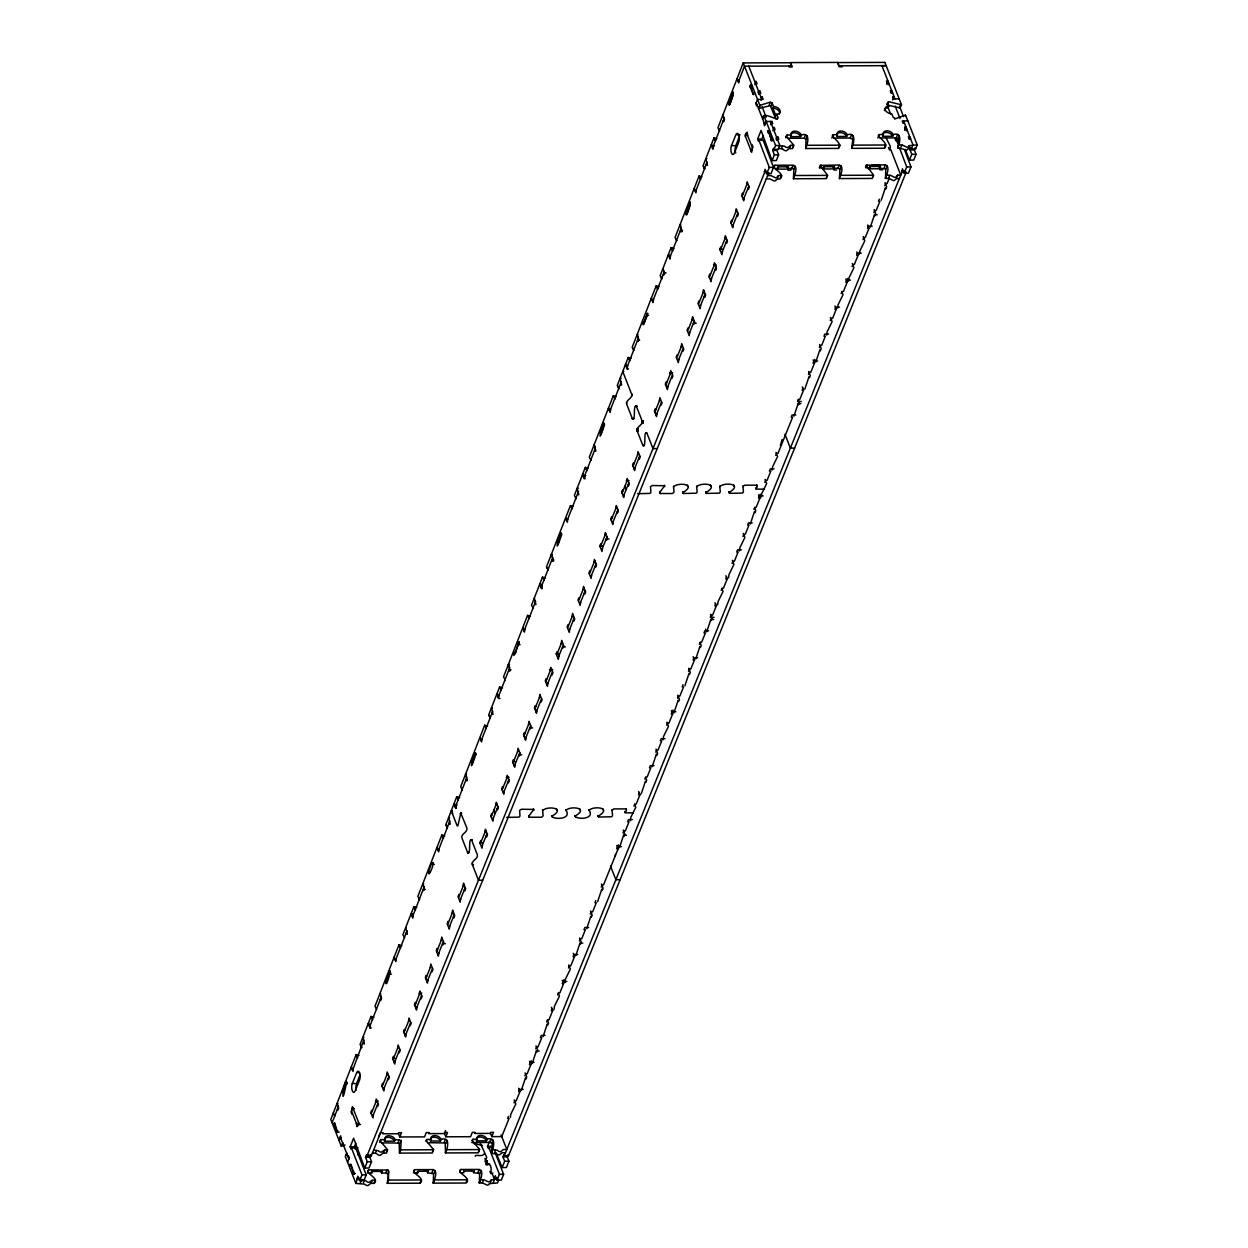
<?xml version="1.0" encoding="UTF-8"?>
<svg xmlns="http://www.w3.org/2000/svg" width="1248" height="1248" viewBox="0 0 1248 1248"><rect width="100%" height="100%" fill="white"/><g stroke="black" fill="none" stroke-linecap="round" stroke-linejoin="round"><path stroke-width="1.5" d="M506.626 817.409L519.106 817.112L519.995 815.974L519.605 810.389L521.492 809.234L533.754 809.437L528.809 816.176L529.183 817.206L541.554 817.253L543.13 815.88L542.584 809.89M542.708 810.545C546.874 805.646 566.764 807.846 551.959 816.098C552.677 819.796 572.879 819.764 565.718 809.796M565.843 810.451C570.024 805.553 589.898 807.768 575.094 816.005C575.812 819.718 596.014 819.686 588.853 809.718M598.057 815.506L598.868 817.034L611.645 816.769L612.55 815.63L611.988 809.624M588.978 810.373C593.065 805.646 613.174 807.44 598.135 816.176M612.113 810.28L613.704 808.922L625.794 808.876L626.527 809.734L625.326 812.791L633.235 812.885M637.51 493.693L649.974 493.397L650.879 492.258L650.489 486.673L652.361 485.519L664.622 485.737L659.693 492.476L660.052 493.506L672.438 493.537L674.014 492.18L673.468 486.174M682.672 491.977L683.467 493.506L696.259 493.225L697.148 492.086L696.602 486.08M673.577 486.829C677.68 482.102 697.772 483.896 682.75 492.632M705.806 491.884L706.602 493.412L719.394 493.147L720.283 492.008L719.737 486.002M696.727 486.751C700.814 482.024 720.907 483.803 705.884 492.554M728.941 491.806L729.752 493.334L742.529 493.054L743.434 491.915L742.872 485.924M719.862 486.658C723.949 481.931 744.042 483.725 729.019 492.476M742.997 486.58L744.588 485.207L756.678 485.16L757.396 486.034L756.21 489.076L764.119 489.169M482.711 880.214L478.468 880.23L472.399 864.739C470.917 860.449 478.795 858.889 477.298 854.615L471.682 840.247C467.844 837.221 471.401 855.442 467.563 852.415L461.932 838.048C460.434 833.773 468.343 832.198 466.846 827.923L460.777 813.088L457.891 825.926M657.228 448.594L652.969 448.609L646.901 433.118C643.079 429.983 646.62 448.391 642.798 445.302L637.166 430.934C635.669 426.66 643.578 425.084 642.08 420.794L636.449 406.442C632.611 403.4 636.168 421.637 632.33 418.61L626.714 404.243C625.217 399.968 633.095 398.393 631.613 394.118L622.752 371.483L623.813 371.483M626.574 403.759L626.574 402.542M615.311 856.066L615.311 854.318M643.126 422.978L643.141 420.794L642.08 420.794M388.846 1171.264L387.27 1183.322L420.124 1183.198C426.364 1177.987 409.406 1172.621 414.757 1169.657L433.181 1169.594C438.266 1170.889 434.554 1179.516 433.274 1183.151L466.144 1183.026C472.368 1177.816 455.411 1172.449 460.777 1169.485L479.201 1169.423C484.286 1170.718 480.574 1179.344 479.294 1182.979L482.726 1183.01L487.157 1185.163A3.089 2.028 22 0 0 489.247 1183.681L497.531 1182.917L498.592 1180.28M421.434 1179.953L388.58 1180.078L388.3 1170.078L368.753 1169.828C363.402 1172.808 380.297 1178.065 374.119 1183.369L370.718 1183.432L367.988 1185.6A3.089 2.028 22 0 1 364.744 1184.134L355.883 1183.432L345.259 1156.35L346.991 1153.152L346.008 1155.586M399.422 1152.793L399.204 1143.106L381.498 1142.84M400.717 1149.548L401.123 1140.454L395.132 1139.564A5.398 3.557 22 0 0 388.658 1135.711A5.398 3.557 22 0 0 385.211 1139.596L384.556 1141.218L394.477 1141.187L395.132 1139.564M433.243 1183.073L433.618 1173.728L427.627 1172.839A5.398 3.557 22 0 0 425.1 1170.109M478.499 1151.686L479.482 1149.268L478.358 1152.809L445.489 1152.934L445.208 1142.934L427.518 1142.684M441.152 1139.393L440.497 1141.015L430.576 1141.046L431.028 1138.675A5.398 3.557 22 0 1 435.162 1135.571A5.398 3.557 22 0 1 441.137 1139.393C450.481 1136.21 447.751 1148.051 445.489 1152.934M479.294 1182.979L479.638 1173.557L473.632 1172.683A5.398 3.557 22 0 0 471.12 1169.953M505.502 1152.715L502.117 1152.778L499.372 1154.946A3.089 2.028 22 0 1 496.127 1153.48C485.831 1155.492 496.47 1143.901 490.105 1142.45L471.682 1142.513M487.157 1139.221L486.502 1140.844L476.596 1140.875L477.251 1139.268A5.398 3.557 22 0 1 479.747 1135.462A5.398 3.557 22 0 1 486.205 1137.755A5.429 3.557 22 0 1 487.157 1139.221C496.486 1136.054 493.771 1147.879 491.509 1152.762M766.288 178.838L769.72 178.87L774.15 181.022A3.089 2.028 22 0 0 776.24 179.54L780.281 178.792C786.474 173.488 769.564 168.23 774.914 165.251L793.322 165.188C798.408 166.483 794.695 175.11 793.432 178.745L826.285 178.62L827.596 175.375L794.742 175.5M801.294 134.987L800.639 136.609L790.717 136.64L791.372 135.018A5.398 3.557 22 0 1 794.82 131.134A5.398 3.557 22 0 1 801.294 134.987C810.623 131.804 807.908 143.645 805.646 148.528L838.516 148.403C844.865 142.522 823.04 133.068 837.392 134.862A5.398 3.557 22 0 1 840.84 130.978A5.398 3.557 22 0 1 847.314 134.815C856.643 131.633 853.913 143.473 851.651 148.356L884.52 148.231C890.994 142.241 869.014 132.943 883.412 134.69A5.398 3.557 22 0 1 886.844 130.806A5.398 3.557 22 0 1 893.318 134.644C901.025 131.898 900.338 139.729 898.95 144.877C894.863 149.869 903.24 147.607 905.533 150.368A3.089 2.028 22 0 0 907.624 148.886L911.664 148.138M827.518 175.219L820.061 165.407L839.342 165.017C844.428 166.312 840.715 174.938 839.436 178.573L872.305 178.448L873.616 175.219L840.746 175.328M853.242 136.313L851.651 148.356M899.449 178.355L895.409 179.104A3.089 2.028 22 0 1 893.318 180.586L888.888 178.433L885.456 178.402L885.799 168.979L879.793 168.106A5.398 3.557 22 0 0 877.282 165.376M872.446 177.325L873.428 174.892L866.065 165.235L885.362 164.845C890.448 166.14 886.735 174.767 885.456 178.402M899.262 136.141L897.64 148.106M781.295 445.224L780.515 445.224L782.09 439.577M347.24 1083.904C344.62 1070.425 339.456 1118.941 346.554 1082.39L342.982 1091.548L343.637 1093.17M472.337 862.774L472.399 864.739L473.46 864.739M638.227 428.75L637.042 429.234M631.675 396.084L632.143 394.103M385.835 981.755C385.804 992.722 395.741 952.084 385.835 981.755L387.254 981.755M475.8 754.588C475.769 743.683 465.988 784.243 475.8 754.588L475.207 752.809M561.553 534.924C561.553 524.02 551.694 564.58 561.553 534.924L560.898 533.27M604.422 425.084C604.406 414.227 594.656 454.662 604.422 425.084L603.736 423.509M644.467 322.764L643.063 322.78L643.718 324.402C655.824 291.455 634.499 345.244 647.291 315.26L646.636 313.622L647.696 313.622M685.932 212.94C685.885 223.891 695.869 183.316 685.932 212.94L686.587 214.562L690.16 205.421L689.504 203.783M728.801 103.116C728.692 114.083 738.91 73.336 728.801 103.116L729.456 104.738L733.028 95.581L732.373 93.959M359.003 1055.496L356.07 1054.7L330.782 1119.472L341.234 1146.085L345.025 1144.993M361.358 1046.62L361.795 1047.712L360.048 1044.498L370.999 1016.465L373.932 1017.26M376.615 1009.492L374.977 1006.262L398.939 944.861L401.872 945.672M404.664 937.872L402.917 934.674L413.868 906.625L416.801 907.436M418.922 898.014L419.593 899.636L417.846 896.438L441.808 835.052L444.74 835.848M447.424 828.079L445.786 824.85L456.721 796.817L459.67 797.628M462.353 789.844L460.715 786.614L484.676 725.228L487.609 726.04M490.402 718.24L488.654 715.026L499.59 686.993L502.538 687.804M505.206 680.02L503.568 676.79L527.545 615.389L530.478 616.2M533.27 608.416L531.523 605.202L542.459 577.169L545.407 577.964M548.184 570.18L546.452 566.966L570.414 505.58L573.347 506.392M576.03 498.623L574.392 495.394L585.328 467.345L588.26 468.156M590.944 460.387L589.306 457.158L613.283 395.756L616.216 396.552M617.9 386.053L619.008 388.768L617.261 385.554L628.196 357.521L631.145 358.316M633.812 350.548L632.174 347.318L656.152 285.917L659.084 286.728M661.877 278.944L660.13 275.73L671.065 247.681L674.014 248.492M676.135 239.07L676.79 240.708L675.059 237.494L699.02 176.093L701.953 176.904M703.638 166.39L704.746 169.104L702.998 165.89L713.95 137.857L716.882 138.668M719.566 130.884L717.928 127.655L743.2 62.915L790.405 62.743L791.731 66.004L744.51 66.175L743.2 62.915M390.484 972.551L389.423 972.566L385.85 981.708L386.506 983.346M332.093 1122.748L338.286 1106.898L336.96 1103.638L338.005 1103.684M369.533 1026.839L381.155 997.074L379.829 993.814M407.051 930.727L395.444 960.461L394.118 957.2L395.866 961.6L396.287 958.324M412.402 916.999L424.024 887.25L422.698 883.99L423.743 884.021M429.374 873.522C434.928 865.223 433.586 854.474 428.719 871.9C430.669 876.658 426.457 870.917 430.123 871.931M449.92 820.919L438.313 850.652L436.987 847.392L438.734 851.776L439.156 848.484M455.27 807.191L466.861 777.488L465.551 774.228L466.612 774.197M492.773 711.095L481.151 740.875L479.84 737.615L481.603 741.936L482.024 738.66M498.139 697.367L509.761 667.602L508.435 664.342L509.496 664.357M515.112 653.874C526.36 620.506 510.557 667.446 514.457 652.252L515.861 652.267M535.657 601.271L524.051 630.989L522.725 627.744L524.472 632.112L524.893 628.82M541.008 587.543L552.63 557.778L551.304 554.518L552.365 554.533M578.51 491.447L566.92 521.165L565.594 517.904L567.341 522.272L567.762 518.996M583.877 477.719L595.468 448.016L594.142 444.756L595.78 451.246M621.379 381.623L609.757 411.403L608.447 408.143L610.225 412.448L610.631 409.157M626.746 367.895L638.368 338.13L637.042 334.87L638.102 334.87M664.264 271.783L652.657 301.517L651.331 298.272L653.094 302.609L653.5 299.333M669.614 258.055L681.236 228.29L679.91 225.046L680.971 225.046M707.132 161.959L695.526 191.693L694.2 188.432L695.963 192.785L696.384 189.509M712.483 148.231L724.105 118.466L722.779 115.206L724.542 119.558L723.684 121.758L723.247 120.666M682.235 231.582L680.815 231.582L681.673 229.398L679.91 225.046M364.447 1043.874L362.84 1037.338L363.901 1037.338M371.374 1027.946L369.97 1027.962L370.375 1024.67M380.874 993.86L379.813 993.86L381.576 998.213L380.718 1000.397L380.281 999.32M407.332 934.05L405.725 927.467M422.682 884.036L424.445 888.373L423.587 890.573L423.15 889.481L425.272 889.481M450.2 824.21L448.594 817.658L449.654 817.674M456.409 808.283L456.128 805.007L457.189 805.007M467.173 780.733L465.551 774.197M493.069 714.386L491.462 707.834L492.523 707.85M499.996 698.459L498.576 698.459L498.997 695.183M510.042 670.909L508.42 664.373M535.938 604.547L534.331 598.01M542.147 588.635L541.866 585.343M553.613 561.07L552.209 561.085L553.067 558.886L551.304 554.533M578.807 494.723L577.2 488.186L578.261 488.186M585.031 478.795L584.735 475.519L585.796 475.519M621.676 384.883L620.069 378.347L621.13 378.347M628.602 368.971L627.182 368.971L627.604 365.68M637.042 334.87L638.804 339.222L637.946 341.422L637.51 340.33L639.631 340.314M662.938 268.523L664.7 272.86L663.842 275.059L663.406 273.983M707.429 165.22L705.806 158.699L706.867 158.683M714.418 146.016L713.341 146.032L712.936 149.308L711.173 144.971L712.015 144.955M750.079 86.97L750.422 85.004L750.032 86.798L753.386 94.661L750.734 85.348L751.811 85.348M334.168 1124.744L334.495 1122.779L334.105 1124.573L337.459 1132.435L334.823 1123.122M754.884 84.739L756.194 81.51L754.775 81.51M352.295 1083.514L356.663 1072.718A5.148 2.044 89.8 0 1 359.564 1072.812A5.148 2.044 89.8 0 1 359.549 1080.082L355.181 1090.877A5.148 2.044 89.8 0 1 352.295 1090.799A5.148 2.044 89.8 0 1 352.295 1083.514L355.134 1083.498M731.484 145.657L735.852 134.862A5.148 2.044 89.8 0 1 738.754 134.956A5.148 2.044 89.8 0 1 738.738 142.225L734.37 153.02A5.148 2.044 89.8 0 1 731.484 152.942A5.148 2.044 89.8 0 1 731.484 145.657L734.323 145.642M753.62 92.711L752.965 94.333L754.042 94.333M337.709 1130.485L337.054 1132.108L339.175 1132.108M360.188 1074.512L356.554 1083.498A5.148 2.044 89.8 0 0 356.304 1090.05M739.378 136.656L735.743 145.642A5.148 2.044 89.8 0 0 735.727 152.927M757.879 92.695L758.534 91.088L759.954 91.073L760.812 93.288L759.392 93.288M758.644 94.318L759.954 91.073M757.084 104.832L756.647 105.908L755.789 103.693L757.52 99.388L763.199 99.356L762.325 97.157L760.906 97.157M351.936 1109.8L352.373 1106.539L359.018 1123.481L358.145 1125.634L357.708 1124.526L360.532 1124.51M338.926 1140.173L340.673 1135.852L341.094 1139.143M352.81 1107.647L351.062 1111.952L351.92 1114.168L352.357 1113.091M745.446 136.516L747.193 132.194L747.614 135.486M761.015 100.386L762.325 97.157M739.253 79.669L738.832 82.945L737.069 78.608L738.395 81.869L744.51 66.175L759.845 105.3L758.534 108.545L770.234 105.659L775.882 118.997M759.252 107.687L760.235 105.253L770.422 102.102L772.169 103.007L773.557 106.517A5.398 3.557 22 0 1 780.031 110.354A5.398 3.557 22 0 1 776.599 114.239L775.944 115.861L772.902 108.139L773.557 106.517M341.234 1146.085L342.935 1142.809M341.624 1146.038L342.607 1143.62M356.398 1123.403L356.834 1126.679L358.582 1122.373M751.655 145.798L752.092 144.721L752.965 146.921L751.218 151.242M776.599 114.239C783.26 126.157 761.452 108.545 762.871 118.825M763.308 118.03L763.963 116.407M769.111 105.331L770.25 102.508M764.01 122.507L764.447 125.783L766.178 121.477L771.857 121.446L772.715 123.661L771.295 123.661M355.883 1183.432L357.911 1176.209L359.642 1180.624L363.901 1180.608L366.226 1174.852L355.696 1147.973L351.452 1147.988L351.016 1149.065L350.142 1146.85L353.636 1138.223L364.744 1168.05L368.987 1168.034L371.53 1161.732L369.798 1157.317L370.672 1155.149L366.428 1155.164L365.555 1157.333L367.286 1161.748L364.744 1168.05M773.76 166.764L770.999 173.706L766.756 173.722L769.298 167.419L773.557 167.404L763.152 140.182L758.909 140.197L758.472 141.274L757.598 139.074L761.093 130.432L772.06 160.602L776.303 160.586L778.643 154.814L776.911 150.4L772.652 150.415L774.384 154.83L772.06 160.602M771.124 106.033L772.262 103.194M348.02 1156.818L348.457 1155.742L349.331 1157.941L347.584 1162.262M355.696 1147.973L355.259 1149.049L354.401 1146.834L355.789 1143.386M763.246 135.611L761.857 139.058L757.598 139.074M355.618 1145.68L354.962 1147.302A5.398 3.557 22 0 1 357.973 1147.942M375.804 1102.218L376.256 1098.958L378.409 1104.48L377.536 1106.633L377.114 1105.541M395.21 1060.753L394.774 1064.014L392.605 1058.491L393.479 1056.338L393.916 1057.446M419.437 994.313L419.874 991.052L422.042 996.575L421.169 998.743L420.732 997.636M482.461 844.943L482.024 848.219L479.872 842.696L480.73 840.528L481.166 841.636M506.688 778.518L507.125 775.242L509.293 780.764L508.42 782.933L507.983 781.825M515.19 764.026L514.753 767.286L512.585 761.764L513.458 759.611L513.895 760.703M550.321 670.613L550.758 667.352L552.926 672.875L552.053 675.028L551.616 673.92M558.808 656.12L558.371 659.381L556.218 653.858L557.092 651.706L557.513 652.798M602.441 548.215L602.004 551.476L599.836 545.953L600.709 543.8L601.146 544.908M626.668 481.775L627.104 478.514L629.273 484.037L628.399 486.19L627.962 485.098M670.285 373.87L670.738 370.609L672.89 376.132L672.017 378.3L671.596 377.192M713.918 265.98L714.355 262.704L716.524 268.226L715.65 270.395L715.213 269.287M722.42 251.488L721.968 254.748L719.815 249.226L720.689 247.057L721.11 248.165M770.546 124.691L771.857 121.446M371.233 1113.544L376.678 1100.065M382.138 1086.571L387.598 1073.093M393.042 1059.599L398.502 1046.105M403.946 1032.626L409.406 1019.132M414.851 1005.654L420.311 992.16M425.771 978.666L431.215 965.188M436.675 951.694L442.12 938.215M447.58 924.721L453.024 911.227M458.484 897.749L463.944 884.255M480.293 843.788L485.753 830.31M491.197 816.816L496.657 803.322M502.117 789.844L507.562 776.35M513.022 762.871L518.466 749.377M523.926 735.883L529.37 722.405M534.83 708.911L540.29 695.432M545.735 681.938L551.195 668.444M556.639 654.966L562.099 641.472M567.544 627.994L573.004 614.5M578.464 601.006L583.908 587.527M589.368 574.033L594.812 560.555M600.272 547.061L605.717 533.567M611.177 520.088L616.637 506.594M622.081 493.116L627.541 479.622M632.986 466.128L638.446 452.65M654.81 412.183L660.254 398.689M665.714 385.211L671.159 371.717M676.619 358.223L682.063 344.744M687.523 331.25L692.983 317.772M698.428 304.278L703.888 290.784M709.332 277.306L714.792 263.812M720.252 250.333L725.696 236.839M731.156 223.345L736.601 209.867M742.061 196.373L747.505 182.894M350.392 1166.162C348.145 1155.508 359.33 1190.436 351.047 1164.54M768.128 132.99C765.523 121.181 777.192 157.778 768.784 131.383L769.844 131.368M372.528 1116.866L377.988 1103.372M383.432 1089.894L388.892 1076.4M394.337 1062.906L399.797 1049.428M405.257 1035.934L410.701 1022.455M416.161 1008.961L421.606 995.467M427.066 981.989L432.51 968.495M437.97 955.016L443.43 941.522M448.874 928.028L454.334 914.55M459.779 901.056L465.239 887.578M481.603 847.111L487.048 833.617M492.508 820.139L497.952 806.645M503.412 793.151L508.856 779.672M514.316 766.178L519.776 752.684M525.221 739.206L530.681 725.712M536.125 712.234L541.585 698.74M547.03 685.246L552.49 671.767M557.95 658.273L563.394 644.795M568.854 631.301L574.298 617.807M579.758 604.328L585.203 590.834M590.663 577.356L596.123 563.862M601.567 550.368L607.027 536.89M612.472 523.396L617.932 509.917M623.376 496.423L628.836 482.929M634.296 469.451L639.74 455.957M656.105 415.49L661.549 402.012M667.009 388.518L672.469 375.024M677.914 361.546L683.374 348.052M688.818 334.573L694.278 321.079M699.722 307.585L705.182 294.107M710.642 280.613L716.087 267.134M721.547 253.64L726.991 240.146M732.451 226.668L737.896 213.174M743.356 199.696L748.816 186.202M357.989 1155.04L358.644 1153.417M777.239 119.184L777.722 117.967M772.918 130.759L774.228 127.53L772.808 127.53M353.933 1171.919L353.278 1173.526L355.415 1173.526M771.014 140.353L771.67 138.746M768.83 172.552L371.108 1156.256L366.85 1156.272L764.587 172.567L765.024 169.291L766.756 173.722M772.652 150.415L773.526 148.262L773.963 149.354L778.222 149.339L779.813 145.392L770.437 121.462M776.677 140.338L777.988 137.108L776.568 137.108L776.006 139.105M773.963 149.354L775.57 145.408L763.87 115.549M359.642 1180.624L361.982 1174.867L351.452 1147.988M378.534 1137.037L379.704 1134.167M360.126 1183.416L361.717 1179.454M785.663 137.358L785.975 136.547M363.433 1182.589L364.416 1180.171L366.038 1180.904A3.089 2.028 22 0 0 369.299 1182.355L372.029 1180.187L375.43 1180.124M372.341 1153.199L375.336 1153.199L376.303 1150.765M778.502 148.621L781.498 148.621L782.48 146.188M367.442 1173.073L368.581 1170.234M379.813 1142.45L380.968 1139.611L385.211 1139.596M773.776 168.09L774.914 165.251M785.99 137.873L787.129 135.034L791.372 135.018M368.862 1173.058L371.686 1173.058L372.341 1171.435A5.398 3.557 22 0 1 372.169 1170.796M775.024 168.48L777.847 168.48L778.502 166.858A5.413 3.557 22 0 1 778.331 166.218M371.124 1183.369L372.107 1180.951M383.666 1152.356L384.649 1149.923L387.644 1149.907L386.334 1153.152L382.949 1153.214L380.203 1155.383A3.089 2.028 22 0 1 376.958 1153.916L375.336 1153.199M777.613 177.996L778.596 175.562L781.591 175.547M789.828 147.779L790.811 145.345L793.806 145.345L792.496 148.574L789.11 148.637L786.365 150.805A3.089 2.028 22 0 1 783.12 149.354L781.498 148.621M374.915 1180.624L374.119 1183.369M386.474 1152.029L387.457 1149.595L379.985 1140.719L380.968 1139.611M780.421 177.668L781.404 175.235M792.636 147.451L793.619 145.018L786.146 136.157L787.129 135.034M387.707 1174.103L386.116 1173.011L381.607 1173.011L382.262 1171.388A5.398 3.557 22 0 0 381.95 1170.764M793.432 178.745L793.868 169.525L792.293 168.433L787.769 168.433L788.424 166.811A5.413 3.557 22 0 0 788.112 166.187M508.513 1116.367L507.64 1118.52L509.059 1118.52L501.758 1136.585L491.821 1136.632L493.568 1132.31L490.729 1132.326L490.292 1133.402L474.708 1133.465L475.145 1132.373L472.306 1132.388L470.574 1136.71L445.801 1136.803L447.548 1132.482L444.709 1132.498L444.272 1133.574L428.688 1133.621L429.125 1132.544L426.301 1132.56L424.554 1136.881L399.781 1136.959L401.528 1132.654L398.705 1132.654L398.268 1133.746L382.684 1133.792L383.12 1132.716L380.281 1132.732M791.84 167.279L790.686 170.149L787.847 170.165L788.284 169.088L776.599 169.135M386.022 1172.59L387.161 1169.766M398.065 1142.778L399.22 1139.954M792.028 168.418L793.166 165.594M787.66 138.263L804.242 138.216L805.381 135.377M400.078 1143.48L401.232 1140.641M794.04 169.12L795.179 166.28M806.255 138.902L807.394 136.063M387.27 1183.322L388.502 1179.766M432.494 1151.857L433.462 1149.424L432.338 1152.98L399.485 1153.105L400.764 1149.782M819.296 167.809L819.78 166.592M413.462 1172.902L414.601 1170.062M426.161 1141.468L426.972 1139.44L431.231 1139.424M819.78 167.918L820.934 165.079M831.839 138.107L832.978 135.268M414.866 1172.886L417.706 1172.886L418.361 1171.264L428.282 1171.232L427.627 1172.839M821.044 168.308L823.867 168.308L824.522 166.686A5.398 3.557 22 0 1 824.335 166.046M837.392 134.862L836.737 136.469L846.659 136.438L847.314 134.815M420.919 1180.452L420.124 1183.198M826.441 177.497L827.424 175.063M838.656 147.28L839.686 144.924M839.436 178.573L839.888 169.354L838.297 168.277L833.789 168.262L834.444 166.655A5.398 3.557 22 0 0 834.116 166.015M445.661 1130.61L444.506 1133.48L445.801 1136.803M432.042 1172.418L433.181 1169.594M444.085 1142.622L445.224 1139.783M838.032 168.246L839.186 165.422M850.418 137.639L851.557 134.8M433.883 1173.526L435.022 1170.686M446.098 1143.308L447.252 1140.485M840.044 168.948L841.199 166.109M433.212 1182.839L434.195 1180.405M445.427 1152.622L446.41 1150.188M851.916 147.233L852.899 144.799M886.626 84.256L887.936 81.026L886.517 81.026L887.39 83.242L888.794 83.226L888.155 84.848M886.829 104.395L888.467 101.665L901.508 104.785L899.777 107.968L887.156 104.91L888.295 102.071M884.458 110.651A5.398 3.557 22 0 1 888.124 107.702L888.779 106.096L887.484 102.773M865.472 167.232L865.8 166.421M892.757 99.902L894.067 96.673L892.648 96.673L893.521 98.888L899.184 98.857M459.638 1172.324L460.777 1169.485M472.337 1140.89L472.992 1139.284L477.251 1139.268M865.8 167.747L866.939 164.908M877.843 137.935L878.998 135.112M464.147 1169.844A5.398 3.557 22 0 0 464.381 1171.092L463.726 1172.714L460.886 1172.73M867.048 168.152L869.887 168.137L870.542 166.514A5.398 3.557 22 0 1 870.355 165.875M893.318 134.644L892.663 136.266L882.757 136.297L883.412 134.69M475.16 1156.303C475.847 1153.62 481.775 1157.816 484.442 1153.682M894.629 119.044L905.518 115.034L917.218 144.893L915.626 148.84L911.368 148.855L910.931 147.748L910.073 149.916L911.789 154.331L909.464 160.103L913.708 160.087L916.048 154.315L914.316 149.9L915.19 147.732L915.626 148.84M900.104 107.172L901.087 104.738M466.284 1181.903L467.267 1179.469M885.316 145.501L884.52 148.231M473.632 1172.683L474.287 1171.061A5.398 3.557 22 0 0 473.522 1169.797M879.793 168.106L880.448 166.483A5.398 3.557 22 0 0 879.7 165.22M491.681 1147.474L488.857 1147.474L488.42 1148.55L487.547 1146.35L489.637 1141.171M477.89 1172.668L479.029 1169.828M490.105 1142.45L491.244 1139.611M884.052 168.09L885.191 165.251M896.423 137.467L897.577 134.628M905.19 115.846L905.518 115.034M899.153 139.682L896.314 139.698L895.877 140.774L895.003 138.559L899.262 138.544M479.903 1173.354L481.042 1170.515M492.118 1143.137L493.256 1140.313M886.064 168.776L887.203 165.953M484.988 1161.763L486.736 1157.442L479.887 1142.17M485.846 1163.963L487.157 1160.734L485.737 1160.734L484.879 1158.518M479.232 1182.667L480.215 1180.234M486.283 1165.07L487.157 1160.734M491.447 1152.45L492.43 1150.016M885.394 178.09L886.376 175.656M897.936 147.061L898.919 144.643M904.66 130.276L905.97 127.046L904.55 127.046L905.424 129.262L906.844 129.246L906.188 130.868M513.973 1102.873L514.847 1100.72L516.266 1100.72L519.964 1091.548L518.669 1088.225M524.878 1075.901L525.751 1073.748L527.171 1073.732L530.884 1064.56L529.573 1061.252M535.782 1048.928L536.656 1046.76L538.075 1046.76L541.788 1037.587L540.368 1037.603L541.242 1035.434L545.017 1035.419M546.686 1021.956L547.56 1019.788L548.98 1019.788L552.692 1010.615L551.398 1007.308M552.146 1008.462L551.273 1010.615L552.692 1010.615M557.606 994.968L558.464 992.815L559.884 992.815L563.597 983.642L562.302 980.32M568.511 967.996L569.384 965.843L570.788 965.827L574.501 956.67L573.206 953.347M579.415 941.023L580.289 938.87L581.708 938.855L585.406 929.682L583.986 929.698L584.86 927.529L588.65 927.514M590.32 914.051L591.193 911.882L592.613 911.882L596.31 902.71L594.906 902.71L595.78 900.557M601.224 887.078L602.098 884.91L603.517 884.91L618.134 848.765L616.824 845.442M623.033 833.118L623.906 830.965L625.326 830.95L629.039 821.777L627.619 821.792L628.493 819.624L632.268 819.624M633.953 806.146L634.811 803.993L636.23 803.977L639.943 794.804L638.648 791.497M639.397 792.652L638.524 794.82L639.943 794.804M644.857 779.173L645.731 777.005L647.135 777.005L650.848 767.832L649.428 767.832L650.302 765.679L654.077 765.664M655.762 752.185L656.635 750.032L658.055 750.032L661.752 740.86L660.332 740.86L661.206 738.707L664.997 738.691M666.666 725.213L667.54 723.06L668.959 723.06L672.656 713.887L671.362 710.564M677.57 698.24L678.444 696.088L679.864 696.072L683.576 686.899L682.157 686.915L683.03 684.746M688.475 671.268L689.348 669.1L690.768 669.1L694.481 659.927L693.17 656.62M699.379 644.296L700.253 642.127L701.672 642.127L705.385 632.954L703.966 632.954L704.839 630.802L708.614 630.786M715.744 603.829L714.87 605.982L716.29 605.982L714.995 602.659M721.204 590.335L722.077 588.182L723.481 588.167L727.194 579.01L725.899 575.687M726.648 576.857L725.774 579.01L727.194 579.01M732.108 563.363L732.982 561.21L734.401 561.194L738.098 552.022L736.694 552.037L737.552 549.869L741.343 549.853M743.012 536.39L743.886 534.222L745.306 534.222L749.003 525.049L747.599 525.049L748.472 522.896L752.248 522.881M753.917 509.418L754.79 507.25L756.21 507.25L759.923 498.077L758.612 494.77M764.821 482.43L765.695 480.277L767.114 480.277L770.827 471.104L769.408 471.104L770.281 468.952L774.056 468.936M775.726 455.458L776.599 453.305L778.019 453.289L792.636 417.144L791.216 417.16L792.09 414.991L795.865 414.976M802.994 388.019L802.121 390.172L803.54 390.172L802.246 386.864M808.454 374.525L809.328 372.372L810.748 372.372L814.445 363.199L813.15 359.876M819.359 347.552L820.232 345.4L821.652 345.4L825.349 336.227L823.945 336.227L824.819 334.074L828.594 334.058M830.263 320.58L831.137 318.427L832.556 318.412L836.269 309.239L834.959 305.932M841.168 293.608L842.041 291.439L843.461 291.439L847.174 282.266L845.879 278.959M852.072 266.635L852.946 264.467L854.365 264.467L858.078 255.294L856.783 251.987M862.992 239.647L863.866 237.494L865.27 237.494L868.982 228.322L867.688 224.999M873.896 212.675L874.77 210.522L876.174 210.506L879.887 201.349L878.467 201.349L879.341 199.196M884.801 185.702L885.674 183.55L887.094 183.534L889.278 178.121M482.274 1182.964L483.257 1180.546M494.489 1152.762L495.472 1150.328M888.451 178.386L889.434 175.968M900.994 147.373L901.976 144.94L906.844 147.139A3.089 2.028 22 0 0 908.934 145.657L917.218 144.893M539.167 1051.066L536.328 1051.081L532.178 1063.514L531.102 1060.753M582.785 943.16L579.961 943.176L575.812 955.609M626.418 835.255L623.579 835.271L619.429 847.704L618.353 844.943M713.669 619.46L710.83 619.46L706.696 631.894L705.604 629.132M716.29 605.982L712.577 615.155L711.173 615.155L710.299 617.308L714.074 617.292M800.92 403.65L798.096 403.666L793.946 416.099M803.54 390.172L799.828 399.344L798.424 399.344L797.55 401.513L801.325 401.497M877.266 214.812L874.442 214.828L870.293 227.261M510.37 1117.459L510.806 1114.199L515.83 1103.981L514.192 1099.831M521.274 1090.487L525.424 1078.054L525.86 1079.161L526.734 1076.993L525.112 1072.859M543.083 1036.542L547.232 1024.109L547.669 1025.201L548.543 1023.048L547.466 1020.287M554.003 1009.554L554.44 1006.294L559.447 996.076L558.371 993.314M586.716 928.637L590.866 916.204L591.302 917.311L592.176 915.143L590.538 911.009M597.62 901.664L601.77 889.231L602.207 890.323L603.08 888.17L601.458 884.021M630.349 820.732L630.786 817.471L635.794 807.238L634.717 804.476M641.254 793.759L645.403 781.326L645.824 782.418L646.698 780.265L645.622 777.504M652.158 766.787L656.308 754.338L656.729 755.446L657.602 753.293L655.98 749.143M663.062 739.799L663.499 736.538L668.522 726.32L666.884 722.171M684.871 685.854L689.021 673.421L689.458 674.528L690.331 672.36L688.709 668.226M695.776 658.882L699.925 646.448L700.362 647.54L701.236 645.388L700.159 642.626M717.6 604.921L718.037 601.661L723.044 591.443L721.968 588.682M728.504 577.949L728.941 574.688L733.949 564.455L732.326 560.321M739.409 550.976L739.846 547.716L744.869 537.482L743.246 533.348M750.313 524.004L754.463 511.571L754.9 512.663L755.773 510.51L754.681 507.749M772.122 470.044L772.574 466.783L777.582 456.565L775.96 452.416M804.851 389.126L809 376.678L809.422 377.785L810.295 375.632L808.673 371.483M826.66 335.166L827.096 331.906L832.12 321.672L830.497 317.538M837.564 308.194L838.001 304.933L843.024 294.7L841.932 291.938M859.388 254.233L859.825 250.973L864.833 240.755L863.21 236.605M881.197 200.288L885.347 187.855L885.784 188.963L886.642 186.794L885.019 182.66M909.199 139.058L909.73 136.609L908.31 136.625L909.168 138.824L910.588 138.824M490.62 1182.137L491.603 1179.703L494.598 1179.688L492.211 1173.619L490.792 1173.619L489.934 1171.404M896.782 177.559L897.764 175.126L900.76 175.11L890.807 149.713L889.387 149.713L888.514 147.498M908.669 148.153L909.652 145.72M493.288 1182.932L495.316 1175.71L497.047 1180.124L501.306 1180.109L503.63 1174.337L495.206 1152.84M508.513 1155.757L508.076 1154.65L507.203 1156.802L508.934 1161.233L506.392 1167.52L502.148 1167.535L504.691 1161.248L502.96 1156.818L503.833 1154.665L504.254 1155.773L508.513 1155.757L906.235 172.037M504.254 1155.773L901.992 172.052L902.429 168.792L904.16 173.207L908.419 173.191L910.962 166.904L904.535 149.807M911.368 148.855L912.974 144.908L903.599 120.962M497.047 1180.124L499.387 1174.352L488.857 1147.474M904.16 173.207L906.703 166.92L899.621 148.138M646.121 432.931L646.901 433.134M644.53 445.645L642.876 445.474M460.543 813.212L461.448 813.119M461.183 813.119L460.34 813.524M468.53 852.868L467.563 852.415M790.811 145.345L787.675 147.576A3.089 2.028 22 0 1 784.43 146.11L775.57 145.408M384.649 1149.923L381.514 1152.154A3.089 2.028 22 0 1 378.269 1150.687L373.651 1149.97M778.596 175.562L777.551 176.311A3.089 2.028 22 0 1 775.46 177.793L771.03 175.64L767.598 175.609M897.764 175.126L896.719 175.859A3.089 2.028 22 0 1 894.629 177.341L890.198 175.204L886.766 175.172M491.603 1179.703L490.558 1180.436A3.089 2.028 22 0 1 488.467 1181.918L484.021 1179.781L480.605 1179.734M426.972 1139.44L425.989 1140.563L433.462 1149.424M472.992 1139.284L472.009 1140.391L479.482 1149.268M881.915 65.676L886.174 65.66L901.508 104.785M755.648 83.725L757.068 83.71L756.194 81.51M892.554 92.804L891.134 92.804L890.276 90.605L891.68 90.589L891.166 93.038M907.842 120.947L902.179 120.978L903.037 123.178L904.457 123.178M773.682 129.745L775.102 129.73L774.228 127.53M737.272 134.862L740.095 134.846M833.68 138.107L850.247 138.044L852.103 139.136M879.684 137.935L896.267 137.873L898.108 138.965M909.074 138.232L910.478 138.232M777.426 139.308L778.846 139.308L777.988 137.108M806.957 145.283L839.81 145.174M852.961 145.127L885.83 145.002M898.981 144.955L901.976 144.94M910.073 149.916L914.316 149.9M774.384 154.83L778.643 154.814M911.789 154.331L916.048 154.315M871.229 165.469L879.013 165.438M778.502 166.858L788.424 166.811M824.522 166.686L834.444 166.655M870.542 166.514L880.448 166.483M906.703 166.92L910.962 166.904M822.619 168.964L834.304 168.917L833.867 169.993L836.69 169.993M868.624 168.792L880.308 168.745L879.871 169.822L882.71 169.822M764.15 171.46L766.99 171.444M901.555 170.945L904.394 170.945M764.587 172.567L767.411 172.552M901.992 172.052L904.831 172.052M872.212 226.153L868.436 226.169L867.563 228.322L868.982 228.322M682.5 230.49L680.378 230.506L680.815 231.582M719.815 249.226L722.639 249.21M861.307 253.126L857.532 253.141L856.658 255.294L858.078 255.294M669.146 254.795L668.304 254.795L670.067 259.132L670.472 255.856M713.482 264.872L716.321 264.857M664.7 272.86L666.12 272.86M850.403 280.098L846.628 280.114L845.754 282.282L847.174 282.266M839.498 307.086L835.723 307.086L834.85 309.254L836.269 309.239M647.291 315.26L648.71 315.245M696.244 323.232L693.404 323.232L693.841 324.34L694.715 322.187L692.546 316.664L692.11 319.925M817.69 361.031L813.899 361.046L813.041 363.199L814.445 363.199M626.278 364.619L625.42 364.634L627.182 368.971M669.864 372.778L672.688 372.762M635.762 406.099L637.322 406.099M635.575 406.411L636.449 406.442M632.33 418.61L633.734 418.626M632.424 418.782L633.641 418.798L632.518 418.938M642.143 421.013L643.204 421.013M642.205 421.278L643.266 421.278M642.236 421.574L643.297 421.574M642.252 421.902L643.313 421.886M642.236 422.214L643.297 422.214M642.205 422.51L643.266 422.51M642.143 422.776L643.204 422.76M642.065 422.978L642.611 420.794M637.166 428.75L637.697 430.934M637.104 428.969L638.165 428.969M637.01 429.53L638.071 429.515M636.995 429.842L638.056 429.842M637.01 430.154L638.071 430.154M637.042 430.451L638.227 430.934L637.166 430.934M637.104 430.716L638.165 430.716M601.598 432.604L600.194 432.604L600.834 434.288M643.672 445.318L643.11 445.723M780.39 445.13L781.513 444.99M794.633 448.094L790.374 448.11L784.976 434.335M595.702 450.154L594.625 450.154L595.078 451.246M583.409 474.458L582.551 474.458L584.314 478.795M626.231 480.667L629.07 480.667M763.152 495.908L759.377 495.924L758.503 498.077L759.923 498.077M608.977 539.027L606.154 539.042L606.59 540.15L607.448 537.997L605.296 532.475L604.859 535.735M558.73 542.428L557.31 542.443L557.981 544.05M599.836 545.953L602.675 545.938M553.894 559.978L551.756 559.993L552.209 561.085M541.382 584.282L539.682 584.282L541.445 588.635M519.09 643.094L518.029 643.094L518.684 644.717L520.104 644.717M565.36 646.932L562.52 646.948L562.957 648.055L563.831 645.887L561.662 640.364L561.226 643.64M556.218 653.858L559.042 653.843M697.71 657.758L693.935 657.774L693.061 659.942L694.481 659.927M549.884 669.505L552.724 669.49M511.009 669.817L508.888 669.817L509.324 670.909M497.656 694.122L496.813 694.122L498.576 698.459M675.901 711.719L672.126 711.734L671.252 713.887L672.656 713.887M532.631 727.865L529.807 727.88L530.244 728.972L531.102 726.82L528.949 721.297L528.512 724.558M521.726 754.837L518.903 754.853L519.324 755.96L520.198 753.792L518.045 748.27L517.592 751.53M512.585 761.764L515.424 761.748M472.992 762.091L471.572 762.107L472.228 763.76M506.251 777.41L509.09 777.395M467.08 779.657L466.019 779.657L466.456 780.733M454.787 803.946L453.944 803.946L455.707 808.298M460.434 813.353L461.666 813.368M470.995 839.904L472.025 839.92M470.902 840.044L472.118 840.06M479.872 842.696L482.695 842.681M621.364 846.596L617.588 846.612L616.715 848.765L618.134 848.765M467.657 852.602L468.967 852.431M467.75 852.743L468.811 852.743M433.352 862.742L432.292 862.742L432.947 864.38L434.366 864.365M620.116 879.7L615.872 879.715L610.475 865.956M412.776 913.77L411.076 913.786L412.838 918.122L413.244 914.846M445.38 943.675L442.556 943.675L442.978 944.783L443.851 942.63L441.698 937.108L441.246 940.368M577.73 954.502L573.955 954.517L573.082 956.67L574.501 956.67M391.498 974.189L390.062 974.236L389.423 972.566M566.826 981.474L563.051 981.49L562.177 983.642L563.597 983.642M419 993.221L421.84 993.205M369.049 1023.61L368.207 1023.61L369.97 1027.962M392.605 1058.491L395.444 1058.491M534.113 1062.407L530.338 1062.407L529.464 1064.575L530.884 1064.56M358.082 1072.718L359.502 1072.718M523.208 1089.379L519.433 1089.395L518.56 1091.548L519.964 1091.548M375.383 1101.11L378.206 1101.11M351.499 1108.692L354.338 1108.692M338.473 1109.144L337.412 1109.144L337.849 1110.236L338.707 1108.037L336.944 1103.684M350.142 1146.85L354.401 1146.834M487.547 1146.35L491.806 1146.335M400.795 1149.86L433.649 1149.751M446.8 1149.704L479.669 1149.58M492.82 1149.533L497.422 1150.25A3.089 2.028 22 0 0 500.682 1151.717L503.412 1149.533L506.813 1149.47L501.119 1134.962M365.555 1157.333L369.798 1157.317M502.96 1156.818L507.203 1156.802M367.286 1161.748L371.53 1161.732M504.691 1161.248L508.934 1161.233M487.594 1161.841L486.174 1161.841L487.048 1164.041M487.672 1165.055L488.046 1163.713L489.528 1164.041M372.341 1171.435L382.262 1171.388M464.381 1171.092L474.287 1171.061M492.82 1173.011C488.904 1175.741 493.615 1165.554 488.452 1164.041M361.982 1174.867L366.226 1174.852M499.387 1174.352L503.63 1174.337M357.037 1178.377L359.876 1178.362M494.442 1177.862L497.281 1177.862M357.474 1179.469L360.313 1179.469M494.879 1178.97L497.718 1178.954M361.436 1180.187L364.416 1180.171M434.585 1179.906L467.454 1179.797M894.956 118.232L893.209 117.343L891.805 113.818A5.398 3.557 22 0 1 885.331 109.98A5.398 3.557 22 0 1 888.779 106.096M804.242 138.216L806.083 139.308L805.646 148.528M700.721 179.4L699.02 176.093M672.781 250.988L671.065 247.681M629.912 360.812L628.196 357.521M529.246 618.696L527.545 615.389M415.568 909.932L413.868 906.625M715.65 141.164L713.95 137.857M486.377 728.52L484.676 725.228M443.508 838.344L441.808 835.052M357.692 1057.976L356.07 1054.7M400.655 948.168L398.939 944.861M657.852 289.224L656.152 285.917M614.983 399.048L613.283 395.756M587.044 470.652L585.328 467.345M572.114 508.888L570.414 505.58M544.175 580.46L542.459 577.169M501.306 690.3L499.59 686.993M458.437 800.108L456.721 796.817M372.7 1019.756L370.999 1016.465M473.46 1143.34L482.477 1145.524M833.789 168.262L833.399 167.513A5.398 3.557 22 0 0 832.822 166.795M457.111 825.724L451.261 810.81L452.322 810.81L452.556 814.133M719.004 129.246L719.441 130.322M714.776 138.98L715.213 140.072M706.274 164.143L706.711 165.235M699.41 176.14L700.502 178.854M671.455 247.728L671.908 248.82M672.126 249.366L672.563 250.442M660.769 276.229L661.658 278.398M656.542 285.964L657.634 288.678M632.83 347.818L633.266 348.91M628.586 357.568L629.476 359.736M620.537 383.807L620.974 384.899M614.11 396.88L614.765 398.518M601.957 428.08L602.612 429.718M585.936 467.938L586.373 469.014M577.668 493.631L578.105 494.723M575.687 497.515L576.124 498.592M547.31 568.012L547.747 569.088M534.784 603.47L535.236 604.547M491.915 713.294L492.367 714.386M489.294 715.525L489.731 716.617M473.351 757.552L474.006 759.174M457.782 798.486L458.219 799.578M449.046 823.134L449.483 824.21M446.425 825.349L447.08 826.972M442.634 836.176L443.29 837.814M414.258 906.672L414.913 908.294M406.177 932.958L406.614 934.05M399.547 945.454L400.202 947.076M371.374 1016.496L372.044 1018.134M363.917 1039.912L352.576 1070.3L351.25 1067.04L352.997 1071.424L353.402 1068.148M363.308 1042.798L363.745 1043.874M360.688 1044.997L361.124 1046.074M356.678 1055.278L357.334 1056.916M333.372 1112.857L334.682 1116.102M899.434 106.08L903.583 116.672M881.884 65.567L894.941 98.873M895.19 106.096L900.026 118.466M905.252 149.354L909.464 160.103M888.124 107.702L890.542 113.896M896.314 139.698L897.64 143.068M886.376 138.419L890.37 146.422L889.933 149.682M841.745 65.723L842.182 66.815L839.342 66.83L837.611 62.416L790.39 62.587L792.121 67.002L789.298 67.018L788.861 65.91M874.115 209.633L875.737 213.782L874.864 215.935L874.442 214.828M852.306 263.593L853.928 267.727L848.921 277.961L848.468 281.221L847.392 278.46M748.722 66.066L761.779 99.372M762.029 106.579L766.178 117.187M756.226 102.617L764.884 124.706M758.909 140.197L769.298 167.419M746.756 133.271L752.528 147.997M746.32 134.363L745.883 133.255L745.009 135.408L751.655 152.35L752.092 149.089M819.593 344.51L821.215 348.66L820.342 350.813L819.905 349.705L815.755 362.138L814.679 359.377M746.632 185.047L747.084 181.787L749.237 187.309L748.363 189.462L747.942 188.354M742.934 194.22L742.498 193.112L741.624 195.265L743.792 200.788L744.229 197.527M735.727 212.02L736.164 208.759L738.332 214.282L737.459 216.434L737.038 215.342M732.03 221.192L731.593 220.085L730.72 222.253L732.888 227.776L733.325 224.5M798.314 399.844L799.391 402.605L798.517 404.758L798.096 403.666M724.823 238.992L725.26 235.732L727.428 241.254L726.554 243.422L726.118 242.315M710.206 275.137L709.784 274.045L708.911 276.198L711.064 281.72L711.516 278.46M703.014 292.952L703.451 289.692L705.619 295.214L704.746 297.367L704.309 296.26M699.301 302.125L698.864 301.018L697.991 303.17L700.159 308.693L700.596 305.432M765.055 479.388L766.678 483.538L761.654 493.756L761.218 497.016L760.141 494.255M756.787 484.832L757.318 486.283M755.633 487.843L755.992 488.935M688.397 329.098L687.96 327.99L687.086 330.143L689.255 335.665L689.692 332.405M681.205 346.897L681.642 343.637L683.795 349.159L682.937 351.312L682.5 350.22M733.652 484.926L734.183 486.361M677.492 356.07L677.056 354.962L676.182 357.131L678.35 362.653L678.787 359.393M728.863 492.305L729.253 493.1M710.518 485.004L711.048 486.455M666.588 383.042L666.151 381.95L665.278 384.103L667.446 389.626L667.883 386.365M705.728 492.383L706.103 493.194M659.381 400.858L659.818 397.582L661.986 403.104L661.112 405.272L660.691 404.165M687.383 485.098L687.898 486.533M655.684 410.03L655.247 408.923L654.373 411.076L656.542 416.598L656.978 413.338M682.578 492.461L682.968 493.272M664.248 485.176L664.763 486.626M710.518 614.266L712.14 618.415L711.266 620.568L710.83 619.46M659.537 492.055L660.052 493.506M637.572 454.802L638.009 451.542L640.177 457.064L639.304 459.217L638.867 458.11M633.859 463.975L633.438 462.868L632.564 465.036L634.717 470.558L635.17 467.282M624.811 486.361L626.106 489.684M622.955 490.948L622.518 489.84L621.644 492.008L623.813 497.531L624.25 494.27M615.763 508.747L616.2 505.487L618.368 511.009L617.495 513.178L617.058 512.07M612.05 517.92L611.614 516.828L610.74 518.981L612.908 524.503L613.345 521.243M677.804 695.198L679.427 699.332L678.553 701.501L678.116 700.393L673.967 712.826L672.89 710.065M593.939 562.708L594.391 559.447L596.544 564.97L595.67 567.122L595.249 566.015M590.242 571.88L589.805 570.773L588.931 572.926L591.1 578.448L591.536 575.188M583.034 589.68L583.471 586.42L585.64 591.942L584.766 594.095L584.329 593.003M579.337 598.853L578.9 597.745L578.027 599.914L580.195 605.436L580.632 602.16M572.13 616.652L572.567 613.392L574.735 618.914L573.862 621.083L573.425 619.975M568.417 625.825L567.996 624.718L567.122 626.886L569.275 632.408L569.728 629.148M625.919 808.548L626.434 809.983M624.749 811.559L625.108 812.635M623.267 830.076L624.889 834.226L624.016 836.378L623.579 835.271M602.768 808.626L603.299 810.077M546.608 679.786L546.172 678.678L545.298 680.831L547.466 686.353L547.903 683.093M597.979 816.005L598.369 816.816M539.417 697.585L539.854 694.325L542.022 699.847L541.148 702L540.712 700.892M579.634 808.72L580.164 810.155M535.704 706.758L535.267 705.65L534.394 707.803L536.562 713.326L536.999 710.065M574.922 815.599L575.453 817.034M556.499 808.798L557.029 810.248M524.8 733.73L524.363 732.623L523.489 734.791L525.658 740.314L526.094 737.053M551.788 815.677L552.318 817.128M533.364 808.891L533.894 810.326M579.634 937.981L581.256 942.115L580.382 944.284L579.961 943.176M528.653 815.771L529.183 817.206M502.991 787.691L502.554 786.583L501.68 788.736L503.849 794.258L504.286 790.998M568.729 964.954L570.352 969.103L565.344 979.321L564.907 982.582L563.815 979.82M495.784 805.49L496.22 802.23L498.389 807.752L497.515 809.905L497.078 808.798M493.927 810.077L495.222 813.384M492.071 814.663L491.65 813.556L490.776 815.708L492.929 821.231L493.381 817.97M484.879 832.463L485.316 829.202L487.484 834.725L486.611 836.878L486.174 835.77M536.016 1045.886L537.638 1050.02L536.765 1052.189L536.328 1051.081M463.07 886.408L463.507 883.147L465.676 888.67L464.802 890.838L464.365 889.73M459.358 895.58L458.921 894.488L458.047 896.641L460.216 902.164L460.652 898.903M452.166 913.396L452.603 910.135L454.756 915.658L453.898 917.81L453.461 916.703M448.453 922.568L448.016 921.461L447.143 923.614L449.311 929.136L449.748 925.876M437.549 949.541L437.112 948.433L436.238 950.586L438.407 956.108L438.844 952.848M430.342 967.34L430.778 964.08L432.947 969.602L432.073 971.755L431.636 970.663M490.511 1133.309L491.821 1136.632M502.148 1167.535L496.096 1152.824M426.644 976.513L426.208 975.406L425.334 977.574L427.502 983.096L427.939 979.82M415.724 1003.486L415.303 1002.378L414.43 1004.546L416.582 1010.069L417.035 1006.808M408.533 1021.301L408.97 1018.025L411.138 1023.547L410.264 1025.716L409.828 1024.608M404.82 1030.458L404.383 1029.366L403.525 1031.519L405.678 1037.041L406.115 1033.781M397.628 1048.273L398.065 1045.013L400.234 1050.535L399.36 1052.688L398.923 1051.58M386.724 1075.246L387.161 1071.985L389.329 1077.508L388.456 1079.66L388.019 1078.553M383.011 1084.418L382.574 1083.311L381.701 1085.464L383.869 1090.986L384.306 1087.726M398.486 1133.652L399.781 1136.959M372.107 1111.391L371.67 1110.283L370.796 1112.452L372.965 1117.974L373.402 1114.714M370.672 1155.149L371.108 1156.256M351.499 1110.876L357.271 1125.602M366.428 1155.164L366.85 1156.272M340.236 1136.928L348.894 1159.018M836.737 134.316A5.398 3.557 22 0 1 841.682 132.756A5.398 3.557 22 0 1 846.659 136.438M882.757 136.297A5.398 3.557 22 0 1 882.57 135.673M882.866 133.926A5.398 3.557 22 0 1 887.89 132.631A5.398 3.557 22 0 1 892.663 136.266M772.902 108.139A5.398 3.557 22 0 1 778.066 110.136A5.398 3.557 22 0 1 779.407 114.098M790.717 136.64A5.398 3.557 22 0 1 790.546 136.001M790.608 134.8A5.398 3.557 22 0 1 795.428 132.865A5.398 3.557 22 0 1 800.639 136.609M417.706 1172.886A5.398 3.557 22 0 1 417.503 1171.404M371.686 1173.058A5.398 3.557 22 0 1 371.483 1171.576M380.656 1171.529A5.398 3.557 22 0 1 381.607 1173.011M427.315 1169.75A5.398 3.557 22 0 1 428.282 1171.232M463.71 1170.562A5.398 3.557 22 0 1 464.1 1169.969M476.596 1140.875A5.413 3.557 22 0 1 476.705 1138.504L477.079 1138.036A5.413 3.557 22 0 1 482.165 1137.318A5.413 3.557 22 0 1 486.517 1140.844M430.576 1141.046A5.398 3.557 22 0 1 432.151 1137.505A5.398 3.557 22 0 1 437.783 1138.176L438.516 1138.644A5.398 3.557 22 0 1 440.497 1141.015M384.556 1141.218A5.413 3.557 22 0 1 384.384 1140.578M385.039 1138.363A5.413 3.557 22 0 1 390.125 1137.646A5.413 3.557 22 0 1 394.477 1141.187M777.847 168.48A5.429 3.557 22 0 1 777.847 166.327M786.131 166.296A5.429 3.557 22 0 1 787.8 168.449M869.887 168.137A5.398 3.557 22 0 1 869.684 166.655M823.867 168.308A5.398 3.557 22 0 1 823.664 166.826M884.848 62.4L837.626 62.572L838.952 65.832L886.174 65.66L884.848 62.4"/></g></svg>
